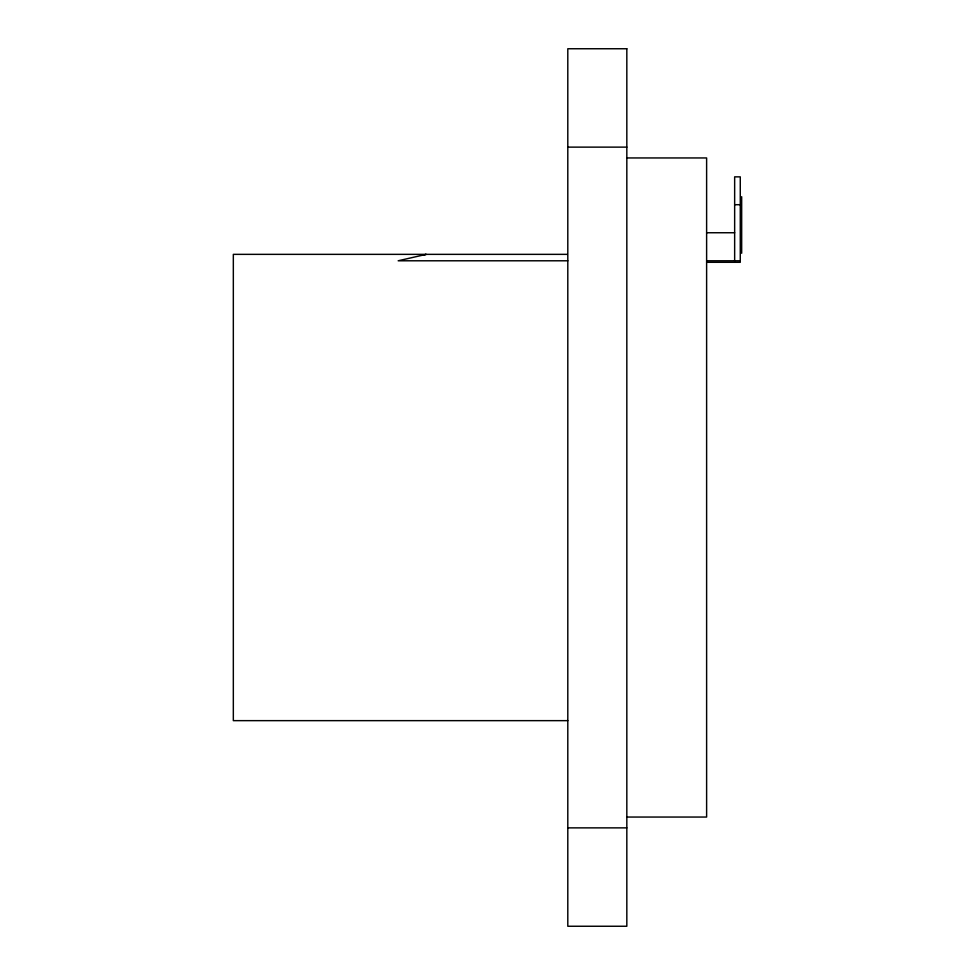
<?xml version="1.0" encoding="UTF-8"?>
<svg xmlns="http://www.w3.org/2000/svg" width="975" height="975" viewBox="0 0 975 975"><rect width="100%" height="100%" fill="white"/><g stroke="black" fill="none" stroke-linecap="round" stroke-linejoin="round"><path stroke-width="1.46" d="M423.406 255.145L426.209 254.353L398.166 260.788L567.803 260.788M567.803 147.127L626.828 147.127M626.828 157.95L706.619 157.95L706.619 817.05L626.828 817.05M734.65 204.701L740.269 204.701M706.619 232.745L734.65 232.745M567.304 254.353L233.33 254.353L233.33 720.647L567.803 720.647M706.619 260.788L740.269 260.788M706.619 262.299L740.269 262.299L740.269 176.853L734.65 176.853L734.65 260.788M567.803 827.872L626.828 827.872M741.67 196.682L741.67 253.281M626.828 48.75L567.803 48.75L567.803 926.25L626.828 926.25L626.828 48.75"/></g></svg>
